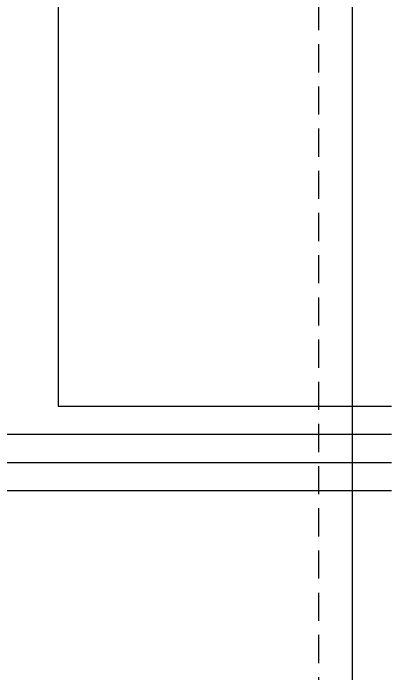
# Model space of a CAD drawing. Header units: millimetres. Extents: x 4 to 3929, y -454 to 587.
# Drawn here: x 1809.3 to 1878.6, y -338.4 to -221 of the extents above; entities that cross this region are included whole.
import ezdxf

# ---------------------------------------------------------------- set-up
doc = ezdxf.new("R2010")
doc.units = ezdxf.units.MM
doc.header["$LTSCALE"] = 10
doc.linetypes.add('A-DASHD01', pattern=[0.75, 0.5, -0.25])
doc.layers.add('CZ-LIN1', color=7, linetype='Continuous')
doc.layers.add('CZ-TABL-LIN1', color=4, linetype='Continuous')

msp = doc.modelspace()

# ---------------------------------------------------------------- linework, layer by layer
at = {"layer": 'CZ-LIN1', "flags": 128}
for points in [[(1817.36, -212.63), (1817.36, -290.82)], [(1817.36, -290.82), (1876.55, -290.82)], [(1772.11, -295.82), (1876.55, -295.82)], [(1772.11, -300.82), (1876.55, -300.82)], [(1772.11, -305.82), (1876.55, -305.82)]]:
    msp.add_lwpolyline(points, dxfattribs=at)
at = {"layer": 'CZ-TABL-LIN1', "linetype": 'A-DASHD01'}
msp.add_lwpolyline([(1689.95, -383.8), (1689.95, 336.01), (1863.62, 336.01), (1863.62, -383.8)], close=True, dxfattribs=at)
at = {"layer": 'CZ-TABL-LIN1', "flags": 128}
msp.add_lwpolyline([(1869.64, -383.8), (1869.64, -15.38), (2264.45, -15.38), (2264.45, -383.8)], close=True, dxfattribs=at)

doc.saveas('drawing.dxf')
